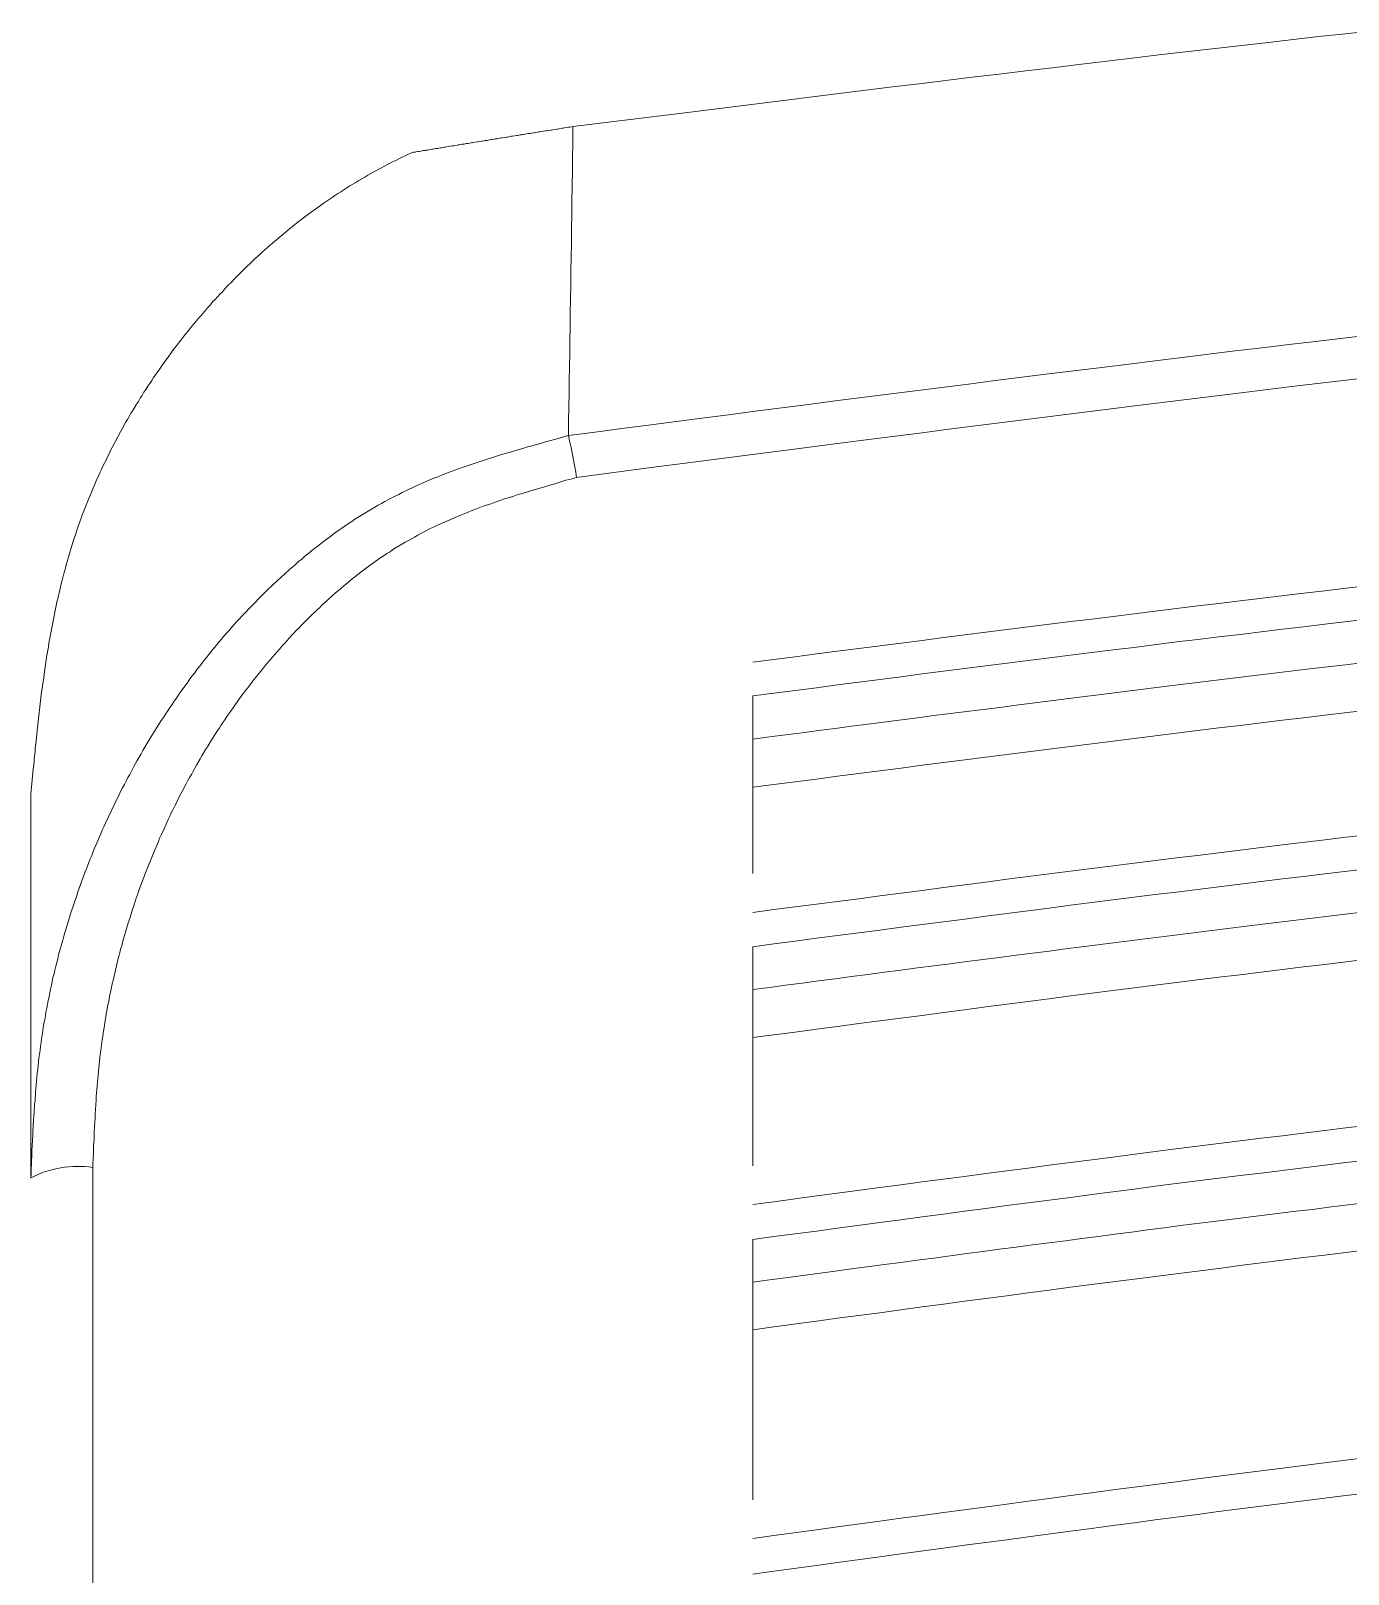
# Model space of a CAD drawing. Header units: millimetres. Extents: x 0 to 1975, y 0 to 1358.
# Drawn here: x 1083.95 to 1090.33, y 680.49 to 687.97 of the extents above; entities that cross this region are included whole.
import ezdxf

# ---------------------------------------------------------------- set-up
doc = ezdxf.new("R2010")
doc.units = ezdxf.units.MM
doc.layers.add('KASTEN', color=1, linetype='Continuous', lineweight=5)

msp = doc.modelspace()

# ---------------------------------------------------------------- linework, layer by layer
at = {"layer": 'KASTEN', "linetype": 'Continuous', "ltscale": 4}
for p, q in [((1087.44755163887, 684.74555146129), (1087.44755163887, 684.53636896039)), ((1087.44778488567, 684.30194045089), (1087.44778488567, 684.53594045089)), ((1087.44755163887, 683.88387691409), (1087.44755163887, 684.30213760759)), ((1083.94778488567, 682.40794045089), (1083.94778488567, 684.26994045089)), ((1083.94778488567, 684.26679517929), (1083.94778488567, 682.40679517929)), ((1087.44755163887, 683.52902066139), (1087.44755163887, 683.32086634069)), ((1087.44778488567, 683.08794045089), (1087.44778488567, 683.32094045089)), ((1087.44755163887, 682.46537577539), (1087.44755163887, 683.08819960979)), ((1084.24755707477, 682.45825302029), (1084.24755707477, 652.48008202939)), ((1087.44755163887, 682.10916351699), (1087.44755163887, 681.90203737639)), ((1087.44778488567, 681.67094045089), (1087.44778488567, 681.90194045089)), ((1087.44755163887, 680.84567915819), (1087.44755163887, 681.67135249999))]:
    msp.add_line(p, q, dxfattribs=at)
for points in [[(1086.57578488567, 687.50694045089), (1087.09178488567, 687.57094045089), (1087.22178488567, 687.58694045089), (1088.12478488567, 687.69894045089), (1088.25378488567, 687.71394045089), (1088.51178488567, 687.74594045089), (1088.64178488567, 687.76094045089), (1088.77078488567, 687.77694045089), (1088.89978488567, 687.79194045089), (1089.02878488567, 687.80794045089), (1089.28678488567, 687.83794045089), (1089.41578488567, 687.85394045089), (1089.54578488567, 687.86894045089), (1089.80378488567, 687.89894045089), (1089.93278488567, 687.91294045089), (1090.19078488567, 687.94294045089), (1090.32078488567, 687.95694045089), (1090.44978488567, 687.97094045089)], [(1085.79278488567, 687.37994045089), (1085.79778488567, 687.38094045089), (1085.80178488567, 687.38194045089), (1085.80678488567, 687.38294045089), (1085.81178488567, 687.38294045089), (1085.81578488567, 687.38394045089), (1085.82578488567, 687.38594045089), (1085.82978488567, 687.38594045089), (1085.83978488567, 687.38794045089), (1085.84378488567, 687.38894045089), (1085.84878488567, 687.38994045089), (1085.85378488567, 687.38994045089), (1085.85878488567, 687.39094045089), (1085.86278488567, 687.39194045089), (1085.86778488567, 687.39294045089), (1085.87278488567, 687.39294045089), (1085.87678488567, 687.39394045089), (1085.88678488567, 687.39594045089), (1085.89078488567, 687.39694045089), (1085.89578488567, 687.39694045089), (1085.90578488567, 687.39894045089), (1085.90978488567, 687.39994045089), (1085.91478488567, 687.39994045089), (1085.91978488567, 687.40094045089), (1085.92378488567, 687.40194045089), (1085.93378488567, 687.40394045089), (1085.93878488567, 687.40394045089), (1085.94278488567, 687.40494045089), (1085.95278488567, 687.40694045089), (1085.95778488567, 687.40694045089), (1085.96178488567, 687.40794045089), (1085.97678488567, 687.41094045089), (1085.98078488567, 687.41094045089), (1085.99078488567, 687.41294045089), (1085.99478488567, 687.41394045089), (1085.99978488567, 687.41394045089), (1086.01478488567, 687.41694045089), (1086.01878488567, 687.41794045089), (1086.02378488567, 687.41794045089), (1086.03378488567, 687.41994045089), (1086.03778488567, 687.42094045089), (1086.04278488567, 687.42194045089), (1086.04778488567, 687.42194045089), (1086.05778488567, 687.42394045089), (1086.06178488567, 687.42494045089), (1086.06678488567, 687.42494045089), (1086.08178488567, 687.42794045089), (1086.08578488567, 687.42894045089), (1086.09078488567, 687.42894045089), (1086.11078488567, 687.43294045089), (1086.11478488567, 687.43294045089), (1086.12978488567, 687.43594045089), (1086.13478488567, 687.43594045089), (1086.14478488567, 687.43794045089), (1086.14878488567, 687.43894045089), (1086.15378488567, 687.43994045089), (1086.15878488567, 687.43994045089), (1086.17878488567, 687.44394045089), (1086.18378488567, 687.44394045089), (1086.19378488567, 687.44594045089), (1086.19778488567, 687.44694045089), (1086.20278488567, 687.44794045089), (1086.20778488567, 687.44794045089), (1086.22778488567, 687.45194045089), (1086.23278488567, 687.45194045089), (1086.25278488567, 687.45594045089), (1086.25778488567, 687.45594045089), (1086.27778488567, 687.45994045089), (1086.28278488567, 687.45994045089), (1086.30278488567, 687.46394045089), (1086.30778488567, 687.46394045089), (1086.31778488567, 687.46594045089), (1086.32378488567, 687.46694045089), (1086.32878488567, 687.46794045089), (1086.33378488567, 687.46794045089), (1086.35878488567, 687.47294045089), (1086.36378488567, 687.47294045089), (1086.36878488567, 687.47394045089), (1086.37478488567, 687.47494045089), (1086.38478488567, 687.47694045089), (1086.38978488567, 687.47694045089), (1086.40978488567, 687.48094045089), (1086.41578488567, 687.48094045089), (1086.44078488567, 687.48594045089), (1086.44678488567, 687.48594045089), (1086.46678488567, 687.48994045089), (1086.47178488567, 687.48994045089), (1086.47778488567, 687.49094045089), (1086.49778488567, 687.49494045089), (1086.50278488567, 687.49494045089), (1086.50878488567, 687.49594045089), (1086.52378488567, 687.49894045089), (1086.52878488567, 687.49894045089), (1086.53478488567, 687.49994045089), (1086.55478488567, 687.50394045089), (1086.56078488567, 687.50394045089), (1086.57578488567, 687.50694045089)], [(1086.57578488567, 687.50694045089), (1086.57578488567, 687.45994045089), (1086.57478488567, 687.45294045089), (1086.57478488567, 687.39294045089), (1086.57378488567, 687.38594045089), (1086.57378488567, 687.32594045089), (1086.57278488567, 687.31894045089), (1086.57278488567, 687.25894045089), (1086.57178488567, 687.25194045089), (1086.57178488567, 687.18494045089), (1086.57078488567, 687.17794045089), (1086.57078488567, 687.11694045089), (1086.56978488567, 687.11094045089), (1086.56978488567, 687.04994045089), (1086.56878488567, 687.04394045089), (1086.56878488567, 686.98294045089), (1086.56778488567, 686.97594045089), (1086.56778488567, 686.90894045089), (1086.56678488567, 686.90194045089), (1086.56678488567, 686.84194045089), (1086.56578488567, 686.83494045089), (1086.56578488567, 686.77494045089), (1086.56478488567, 686.76794045089), (1086.56478488567, 686.70694045089), (1086.56378488567, 686.70094045089), (1086.56378488567, 686.63994045089), (1086.56278488567, 686.63394045089), (1086.56278488567, 686.57294045089), (1086.56178488567, 686.56594045089), (1086.56178488567, 686.50594045089), (1086.56078488567, 686.49894045089), (1086.56078488567, 686.44494045089), (1086.55978488567, 686.43794045089), (1086.55978488567, 686.37794045089), (1086.55878488567, 686.37094045089), (1086.55878488567, 686.31094045089), (1086.55778488567, 686.30394045089), (1086.55778488567, 686.24294045089), (1086.55678488567, 686.23694045089), (1086.55678488567, 686.18294045089), (1086.55578488567, 686.17594045089), (1086.55578488567, 686.11594045089), (1086.55478488567, 686.10894045089), (1086.55478488567, 686.04794045089), (1086.55378488567, 686.04094045089), (1086.55378488567, 686.00794045089)], [(1083.94778488567, 684.26994045089), (1083.94878488567, 684.28694045089), (1083.95278488567, 684.32094045089), (1083.95378488567, 684.33894045089), (1083.95778488567, 684.37294045089), (1083.95878488567, 684.38994045089), (1083.96278488567, 684.42394045089), (1083.96378488567, 684.44094045089), (1083.96778488567, 684.47494045089), (1083.96878488567, 684.49194045089), (1083.97278488567, 684.52594045089), (1083.97478488567, 684.54394045089), (1083.97678488567, 684.56094045089), (1083.97778488567, 684.57794045089), (1083.99978488567, 684.76494045089), (1084.00278488567, 684.7809404508901), (1084.00678488567, 684.81494045089), (1084.00978488567, 684.83194045089), (1084.01378488567, 684.86594045089), (1084.01678488567, 684.88294045089), (1084.01878488567, 684.89994045089), (1084.02178488567, 684.91694045089), (1084.02378488567, 684.93294045089), (1084.03278488567, 684.98394045089), (1084.03478488567, 685.00094045089), (1084.03778488567, 685.01694045089), (1084.04678488567, 685.06794045089), (1084.05078488567, 685.08394045089), (1084.05678488567, 685.11794045089), (1084.05978488567, 685.13394045089), (1084.06378488567, 685.15094045089), (1084.06678488567, 685.16694045089), (1084.07078488567, 685.18394045089), (1084.07378488567, 685.20094045089), (1084.07778488567, 685.21694045089), (1084.08178488567, 685.23394045089), (1084.08578488567, 685.24994045089), (1084.08878488567, 685.26694045089), (1084.09278488567, 685.28294045089), (1084.09778488567, 685.29994045089), (1084.10578488567, 685.33194045089), (1084.10978488567, 685.34894045089), (1084.11478488567, 685.36494045089), (1084.11878488567, 685.38094045089), (1084.12378488567, 685.39794045089), (1084.12778488567, 685.41394045089), (1084.13278488567, 685.42994045089), (1084.13778488567, 685.44694045089), (1084.15778488567, 685.51094045089), (1084.16378488567, 685.52694045089), (1084.17378488567, 685.55894045089), (1084.19178488567, 685.60694045089), (1084.19678488567, 685.62294045089), (1084.20278488567, 685.63894045089), (1084.20978488567, 685.65494045089), (1084.22778488567, 685.70294045089), (1084.23478488567, 685.71794045089), (1084.24078488567, 685.73394045089), (1084.24778488567, 685.74994045089), (1084.25478488567, 685.76494045089), (1084.26078488567, 685.7809404508901), (1084.26778488567, 685.79694045089), (1084.27478488567, 685.81194045089), (1084.28178488567, 685.82794045089), (1084.28978488567, 685.84294045089), (1084.29678488567, 685.85894045089), (1084.30378488567, 685.87394045089), (1084.31178488567, 685.88894045089), (1084.31878488567, 685.90494045089), (1084.32678488567, 685.91994045089), (1084.33378488567, 685.93494045089), (1084.34178488567, 685.95094045089), (1084.38178488567, 686.02594045089), (1084.39078488567, 686.04094045089), (1084.40678488567, 686.07094045089), (1084.41578488567, 686.08594045089), (1084.42378488567, 686.10094045089), (1084.43278488567, 686.11594045089), (1084.44178488567, 686.12994045089), (1084.45978488567, 686.15994045089), (1084.46878488567, 686.17394045089), (1084.47778488567, 686.18894045089), (1084.48678488567, 686.20294045089), (1084.49578488567, 686.21794045089), (1084.50478488567, 686.23194045089), (1084.51478488567, 686.24694045089), (1084.52378488567, 686.26094045089), (1084.53378488567, 686.27494045089), (1084.54278488567, 686.28994045089), (1084.57278488567, 686.33194045089), (1084.58178488567, 686.34594045089), (1084.60178488567, 686.37394045089), (1084.61278488567, 686.38794045089), (1084.64278488567, 686.42994045089), (1084.65378488567, 686.44294045089), (1084.66378488567, 686.45694045089), (1084.67478488567, 686.47094045089), (1084.68478488567, 686.48394045089), (1084.69578488567, 686.49794045089), (1084.70678488567, 686.51094045089), (1084.71778488567, 686.52494045089), (1084.72778488567, 686.53794045089), (1084.73878488567, 686.55094045089), (1084.74978488567, 686.56494045089), (1084.76078488567, 686.57794045089), (1084.77278488567, 686.59094045089), (1084.80578488567, 686.62994045089), (1084.81778488567, 686.64294045089), (1084.82878488567, 686.65594045089), (1084.84078488567, 686.66794045089), (1084.85178488567, 686.68094045089), (1084.86378488567, 686.69394045089), (1084.87578488567, 686.70594045089), (1084.88678488567, 686.71894045089), (1084.89878488567, 686.73194045089), (1084.92278488567, 686.75594045089), (1084.93478488567, 686.76894045089), (1084.95878488567, 686.79294045089), (1084.97178488567, 686.80494045089), (1084.99578488567, 686.82894045089), (1085.00878488567, 686.84094045089), (1085.02078488567, 686.85294045089), (1085.03378488567, 686.86494045089), (1085.04578488567, 686.87594045089), (1085.05878488567, 686.88794045089), (1085.07078488567, 686.89894045089), (1085.08378488567, 686.91094045089), (1085.09678488567, 686.92194045089), (1085.10978488567, 686.93394045089), (1085.18778488567, 686.99994045089), (1085.20178488567, 687.01094045089), (1085.21478488567, 687.02094045089), (1085.22778488567, 687.03194045089), (1085.24178488567, 687.04294045089), (1085.25478488567, 687.05294045089), (1085.26878488567, 687.06394045089), (1085.28278488567, 687.07394045089), (1085.29578488567, 687.08394045089), (1085.35178488567, 687.12394045089), (1085.36478488567, 687.13394045089), (1085.37978488567, 687.14394045089), (1085.39378488567, 687.15294045089), (1085.40778488567, 687.16294045089), (1085.42178488567, 687.17194045089), (1085.43578488567, 687.18194045089), (1085.44978488567, 687.19094045089), (1085.46478488567, 687.19994045089), (1085.47878488567, 687.20894045089), (1085.49378488567, 687.21894045089), (1085.50778488567, 687.22694045089), (1085.52278488567, 687.23594045089), (1085.53678488567, 687.24494045089), (1085.55178488567, 687.25394045089), (1085.56678488567, 687.26194045089), (1085.58078488567, 687.27094045089), (1085.61078488567, 687.28694045089), (1085.62578488567, 687.29594045089), (1085.67078488567, 687.31994045089), (1085.68578488567, 687.32694045089), (1085.70078488567, 687.33494045089), (1085.71678488567, 687.34294045089), (1085.73178488567, 687.34994045089), (1085.74678488567, 687.35794045089), (1085.76178488567, 687.36494045089), (1085.77778488567, 687.37294045089), (1085.79278488567, 687.37994045089)], [(1086.55378488567, 686.00794045089), (1086.68278488567, 686.02494045089), (1086.81278488567, 686.04194045089), (1086.94178488567, 686.05794045089), (1087.19978488567, 686.09194045089), (1087.32978488567, 686.10894045089), (1087.45878488567, 686.12594045089), (1087.58778488567, 686.14194045089), (1087.71778488567, 686.15894045089), (1087.84678488567, 686.17594045089), (1087.97578488567, 686.19194045089), (1088.10578488567, 686.20894045089), (1088.23478488567, 686.22494045089), (1088.36378488567, 686.24194045089), (1088.49378488567, 686.25794045089), (1088.62278488567, 686.27494045089), (1088.75178488567, 686.29094045089), (1088.88178488567, 686.30694045089), (1089.13978488567, 686.33894045089), (1089.26978488567, 686.35494045089), (1089.39878488567, 686.37094045089), (1089.52878488567, 686.38694045089), (1089.78678488567, 686.41894045089), (1089.91678488567, 686.43394045089), (1090.04578488567, 686.44994045089), (1090.17578488567, 686.46494045089), (1090.43378488567, 686.49494045089)], [(1090.58978488567, 686.30694045089), (1090.07378488567, 686.24694045089), (1089.94478488567, 686.23094045089), (1089.81578488567, 686.21594045089), (1089.29978488567, 686.15194045089), (1089.17178488567, 686.13594045089), (1088.65578488567, 686.07194045089), (1088.52678488567, 686.05494045089), (1088.39778488567, 686.03894045089), (1088.26878488567, 686.02194045089), (1088.13978488567, 686.00594045089), (1088.01078488567, 685.98894045089), (1087.88178488567, 685.97294045089), (1087.62378488567, 685.93894045089), (1087.49578488567, 685.92294045089), (1087.10878488567, 685.87194045089), (1086.97978488567, 685.85594045089), (1086.59278488567, 685.80494045089)], [(1083.94778488567, 682.40794045089), (1083.94878488567, 682.42694045089), (1083.94878488567, 682.44494045089), (1083.95278488567, 682.52094045089), (1083.95278488567, 682.53894045089), (1083.95678488567, 682.61494045089), (1083.95778488567, 682.63294045089), (1083.96078488567, 682.68994045089), (1083.96178488567, 682.70794045089), (1083.96378488567, 682.72694045089), (1083.96578488567, 682.76494045089), (1083.96778488567, 682.78294045089), (1083.96978488567, 682.82094045089), (1083.97178488567, 682.83994045089), (1083.97378488567, 682.85794045089), (1083.97478488567, 682.87694045089), (1083.97878488567, 682.91494045089), (1083.98078488567, 682.93294045089), (1083.98478488567, 682.97094045089), (1083.98678488567, 682.98894045089), (1083.98978488567, 683.00794045089), (1083.99178488567, 683.02694045089), (1083.99378488567, 683.04494045089), (1083.99678488567, 683.06394045089), (1083.99978488567, 683.08194045089), (1084.00278488567, 683.10094045089), (1084.00478488567, 683.11994045089), (1084.00778488567, 683.13794045089), (1084.01078488567, 683.15694045089), (1084.01478488567, 683.17494045089), (1084.01778488567, 683.19394045089), (1084.02078488567, 683.21194045089), (1084.02478488567, 683.23094045089), (1084.02778488567, 683.24894045089), (1084.03178488567, 683.26794045089), (1084.03578488567, 683.28594045089), (1084.03878488567, 683.30494045089), (1084.04278488567, 683.32294045089), (1084.04678488567, 683.34194045089), (1084.05078488567, 683.35994045089), (1084.05478488567, 683.37894045089), (1084.05978488567, 683.39694045089), (1084.06378488567, 683.41494045089), (1084.06878488567, 683.43394045089), (1084.07278488567, 683.45194045089), (1084.07778488567, 683.46994045089), (1084.08178488567, 683.48894045089), (1084.10178488567, 683.56094045089), (1084.10678488567, 683.57994045089), (1084.11278488567, 683.59794045089), (1084.12278488567, 683.63394045089), (1084.13478488567, 683.66994045089), (1084.13978488567, 683.68794045089), (1084.16978488567, 683.77794045089), (1084.17578488567, 683.79494045089), (1084.18178488567, 683.81294045089), (1084.18878488567, 683.83094045089), (1084.19478488567, 683.84894045089), (1084.20178488567, 683.86694045089), (1084.20778488567, 683.88394045089), (1084.22178488567, 683.91994045089), (1084.22878488567, 683.93694045089), (1084.23578488567, 683.95494045089), (1084.24278488567, 683.97194045089), (1084.24978488567, 683.98994045089), (1084.25678488567, 684.00694045089), (1084.26378488567, 684.02494045089), (1084.27178488567, 684.04194045089), (1084.27878488567, 684.05894045089), (1084.28678488567, 684.07694045089), (1084.29378488567, 684.09394045089), (1084.30178488567, 684.11094045089), (1084.30978488567, 684.12894045089), (1084.36578488567, 684.24794045089), (1084.37478488567, 684.26494045089), (1084.38278488567, 684.28194045089), (1084.39178488567, 684.29894045089), (1084.40078488567, 684.31494045089), (1084.40878488567, 684.33194045089), (1084.41778488567, 684.34894045089), (1084.42678488567, 684.36494045089), (1084.44478488567, 684.39894045089), (1084.45378488567, 684.41494045089), (1084.46278488567, 684.43194045089), (1084.47278488567, 684.44794045089), (1084.48178488567, 684.46394045089), (1084.49078488567, 684.48094045089), (1084.50078488567, 684.49694045089), (1084.50978488567, 684.51294045089), (1084.51978488567, 684.52894045089), (1084.52978488567, 684.54594045089), (1084.57978488567, 684.62594045089), (1084.58978488567, 684.64094045089), (1084.59978488567, 684.65694045089), (1084.61078488567, 684.67294045089), (1084.62078488567, 684.68894045089), (1084.63178488567, 684.70394045089), (1084.64178488567, 684.71994045089), (1084.65278488567, 684.73494045089), (1084.66378488567, 684.75094045089), (1084.67478488567, 684.76594045089), (1084.68578488567, 684.78194045089), (1084.70778488567, 684.81194045089), (1084.71878488567, 684.82794045089), (1084.72978488567, 684.84294045089), (1084.74178488567, 684.85794045089), (1084.75278488567, 684.87294045089), (1084.76478488567, 684.88794045089), (1084.77578488567, 684.90294045089), (1084.78778488567, 684.91794045089), (1084.79978488567, 684.93194045089), (1084.81078488567, 684.94694045089), (1084.83478488567, 684.97694045089), (1084.84678488567, 684.99094045089), (1084.85878488567, 685.00594045089), (1084.87178488567, 685.01994045089), (1084.88378488567, 685.03494045089), (1084.89578488567, 685.04894045089), (1084.90878488567, 685.06294045089), (1084.92078488567, 685.07694045089), (1084.93378488567, 685.09094045089), (1084.94678488567, 685.10594045089), (1084.95878488567, 685.11994045089), (1084.97178488567, 685.13394045089), (1084.98478488567, 685.14694045089), (1085.01078488567, 685.17494045089), (1085.03778488567, 685.20194045089), (1085.05078488567, 685.21594045089), (1085.06478488567, 685.22894045089), (1085.07778488567, 685.24294045089), (1085.09178488567, 685.25594045089), (1085.11878488567, 685.28294045089), (1085.16078488567, 685.32194045089), (1085.17478488567, 685.33394045089), (1085.20278488567, 685.35994045089), (1085.21678488567, 685.37194045089), (1085.23178488567, 685.38494045089), (1085.24578488567, 685.39694045089), (1085.26078488567, 685.40894045089), (1085.27478488567, 685.42194045089), (1085.30478488567, 685.44594045089), (1085.31878488567, 685.45794045089), (1085.33378488567, 685.46894045089), (1085.36378488567, 685.49294045089), (1085.37878488567, 685.50394045089), (1085.39478488567, 685.51494045089), (1085.40978488567, 685.52694045089), (1085.42478488567, 685.53794045089), (1085.44078488567, 685.54894045089), (1085.45578488567, 685.55894045089), (1085.47178488567, 685.56994045089), (1085.48678488567, 685.58094045089), (1085.50278488567, 685.59094045089), (1085.51878488567, 685.60194045089), (1085.58278488567, 685.64194045089), (1085.59878488567, 685.65094045089), (1085.61478488567, 685.66094045089), (1085.63178488567, 685.66994045089), (1085.64778488567, 685.67894045089), (1085.66378488567, 685.68894045089), (1085.68078488567, 685.69794045089), (1085.69778488567, 685.70594045089), (1085.71378488567, 685.71494045089), (1085.73078488567, 685.72294045089), (1085.74778488567, 685.73194045089), (1085.83278488567, 685.77194045089), (1085.84978488567, 685.77894045089), (1085.86778488567, 685.78694045089), (1085.90178488567, 685.80094045089), (1085.91978488567, 685.80794045089), (1085.93678488567, 685.81494045089), (1085.95478488567, 685.82194045089), (1085.97178488567, 685.82894045089), (1085.98978488567, 685.83494045089), (1086.00778488567, 685.84194045089), (1086.02578488567, 685.84794045089), (1086.04278488567, 685.85494045089), (1086.16878488567, 685.89694045089), (1086.18678488567, 685.90194045089), (1086.20478488567, 685.90794045089), (1086.22378488567, 685.91394045089), (1086.24178488567, 685.91894045089), (1086.25978488567, 685.92494045089), (1086.27778488567, 685.92994045089), (1086.29678488567, 685.93594045089), (1086.33278488567, 685.94594045089), (1086.35078488567, 685.95194045089), (1086.36978488567, 685.95694045089), (1086.38778488567, 685.96194045089), (1086.40678488567, 685.96694045089), (1086.44278488567, 685.97694045089), (1086.46178488567, 685.98194045089), (1086.47978488567, 685.98794045089), (1086.49878488567, 685.99294045089), (1086.53478488567, 686.00294045089), (1086.55378488567, 686.00794045089)], [(1086.59278488567, 685.80494045089), (1086.55878488567, 685.79494045089), (1086.54178488567, 685.79094045089), (1086.50778488567, 685.7809404508901), (1086.49178488567, 685.77594045089), (1086.35578488567, 685.73594045089), (1086.33978488567, 685.73094045089), (1086.32278488567, 685.72594045089), (1086.30578488567, 685.71994045089), (1086.28878488567, 685.71494045089), (1086.27278488567, 685.70994045089), (1086.25578488567, 685.70394045089), (1086.23878488567, 685.69894045089), (1086.22278488567, 685.69294045089), (1086.20578488567, 685.68794045089), (1086.18978488567, 685.68194045089), (1086.17278488567, 685.67594045089), (1086.15678488567, 685.66994045089), (1086.13978488567, 685.66494045089), (1086.12378488567, 685.65894045089), (1086.10778488567, 685.65194045089), (1086.09078488567, 685.64594045089), (1086.05878488567, 685.63394045089), (1086.04278488567, 685.62694045089), (1086.02678488567, 685.62094045089), (1085.93078488567, 685.57894045089), (1085.91578488567, 685.57194045089), (1085.89978488567, 685.56394045089), (1085.88378488567, 685.55694045089), (1085.85378488567, 685.54094045089), (1085.83778488567, 685.53294045089), (1085.82278488567, 685.52494045089), (1085.80778488567, 685.51594045089), (1085.79278488567, 685.50794045089), (1085.77778488567, 685.49894045089), (1085.76278488567, 685.49094045089), (1085.70278488567, 685.45494045089), (1085.68878488567, 685.44494045089), (1085.67378488567, 685.43594045089), (1085.65978488567, 685.42594045089), (1085.64478488567, 685.41594045089), (1085.57478488567, 685.36594045089), (1085.56078488567, 685.35494045089), (1085.54678488567, 685.34494045089), (1085.51878488567, 685.32294045089), (1085.50578488567, 685.31294045089), (1085.49178488567, 685.30194045089), (1085.47878488567, 685.28994045089), (1085.46478488567, 685.27894045089), (1085.43878488567, 685.25694045089), (1085.42478488567, 685.24494045089), (1085.41178488567, 685.23394045089), (1085.38578488567, 685.20994045089), (1085.37278488567, 685.19894045089), (1085.35978488567, 685.18694045089), (1085.34778488567, 685.17494045089), (1085.33478488567, 685.16294045089), (1085.30978488567, 685.13794045089), (1085.29678488567, 685.12594045089), (1085.28478488567, 685.11394045089), (1085.27278488567, 685.10094045089), (1085.25978488567, 685.08894045089), (1085.24778488567, 685.07594045089), (1085.23578488567, 685.06394045089), (1085.19978488567, 685.02494045089), (1085.18878488567, 685.01194045089), (1085.17678488567, 684.99994045089), (1085.16478488567, 684.98694045089), (1085.15378488567, 684.97394045089), (1085.14178488567, 684.95994045089), (1085.13078488567, 684.94694045089), (1085.11878488567, 684.93394045089), (1085.09678488567, 684.90794045089), (1085.08578488567, 684.89394045089), (1085.07478488567, 684.88094045089), (1085.06378488567, 684.86694045089), (1085.05278488567, 684.85394045089), (1085.04178488567, 684.83994045089), (1085.03078488567, 684.82694045089), (1085.02078488567, 684.81294045089), (1084.99878488567, 684.78494045089), (1084.98878488567, 684.77094045089), (1084.97878488567, 684.75794045089), (1084.96778488567, 684.74394045089), (1084.93778488567, 684.70194045089), (1084.92778488567, 684.68694045089), (1084.89778488567, 684.64494045089), (1084.88778488567, 684.62994045089), (1084.87878488567, 684.61594045089), (1084.86878488567, 684.60194045089), (1084.85978488567, 684.58694045089), (1084.84978488567, 684.57294045089), (1084.83178488567, 684.54294045089), (1084.82178488567, 684.52894045089), (1084.80378488567, 684.49894045089), (1084.79478488567, 684.48494045089), (1084.77678488567, 684.45494045089), (1084.76878488567, 684.43994045089), (1084.75078488567, 684.40994045089), (1084.74278488567, 684.39494045089), (1084.73378488567, 684.37994045089), (1084.72578488567, 684.36494045089), (1084.71678488567, 684.34994045089), (1084.70878488567, 684.33494045089), (1084.70078488567, 684.31894045089), (1084.68478488567, 684.28894045089), (1084.67678488567, 684.27294045089), (1084.66078488567, 684.24294045089), (1084.65278488567, 684.22694045089), (1084.64578488567, 684.21194045089), (1084.63778488567, 684.19594045089), (1084.62978488567, 684.18094045089), (1084.62278488567, 684.16494045089), (1084.61478488567, 684.14894045089), (1084.60778488567, 684.13394045089), (1084.58678488567, 684.08594045089), (1084.57878488567, 684.07094045089), (1084.57178488567, 684.05494045089), (1084.56578488567, 684.03894045089), (1084.54478488567, 683.99094045089), (1084.53878488567, 683.97494045089), (1084.53178488567, 683.95894045089), (1084.52578488567, 683.94294045089), (1084.51878488567, 683.92694045089), (1084.51278488567, 683.91094045089), (1084.50578488567, 683.89494045089), (1084.49978488567, 683.87894045089), (1084.49378488567, 683.86194045089), (1084.47578488567, 683.81394045089), (1084.46978488567, 683.79694045089), (1084.46478488567, 683.7809404508901), (1084.45878488567, 683.76494045089), (1084.45278488567, 683.74794045089), (1084.44778488567, 683.73194045089), (1084.44178488567, 683.71494045089), (1084.43678488567, 683.69894045089), (1084.43178488567, 683.68194045089), (1084.42678488567, 683.66594045089), (1084.42078488567, 683.64894045089), (1084.41578488567, 683.63294045089), (1084.41078488567, 683.61594045089), (1084.40578488567, 683.59994045089), (1084.40178488567, 683.58294045089), (1084.39678488567, 683.56694045089), (1084.39178488567, 683.54994045089), (1084.38778488567, 683.53294045089), (1084.38278488567, 683.51694045089), (1084.37878488567, 683.49994045089), (1084.37378488567, 683.48294045089), (1084.36978488567, 683.46594045089), (1084.36578488567, 683.44994045089), (1084.34578488567, 683.36494045089), (1084.34178488567, 683.34894045089), (1084.33778488567, 683.33194045089), (1084.33478488567, 683.31494045089), (1084.33078488567, 683.29794045089), (1084.32478488567, 683.26394045089), (1084.32078488567, 683.24694045089), (1084.30578488567, 683.16194045089), (1084.30378488567, 683.14494045089), (1084.29778488567, 683.11094045089), (1084.29578488567, 683.09394045089), (1084.29278488567, 683.07694045089), (1084.28678488567, 683.02594045089), (1084.28378488567, 683.00794045089), (1084.28178488567, 682.99094045089), (1084.28078488567, 682.97394045089), (1084.27478488567, 682.92294045089), (1084.27378488567, 682.9059404508901), (1084.27178488567, 682.88894045089), (1084.27078488567, 682.87094045089), (1084.26878488567, 682.85394045089), (1084.26778488567, 682.83694045089), (1084.26578488567, 682.81994045089), (1084.26478488567, 682.80294045089), (1084.26378488567, 682.78494045089), (1084.25978488567, 682.71694045089), (1084.25878488567, 682.69894045089), (1084.25478488567, 682.63094045089), (1084.25378488567, 682.61294045089), (1084.25378488567, 682.59594045089), (1084.25178488567, 682.56194045089), (1084.25078488567, 682.54394045089), (1084.25078488567, 682.52694045089), (1084.24778488567, 682.47594045089), (1084.24778488567, 682.45794045089)], [(1087.44778488567, 684.90894045089), (1087.54978488567, 684.92194045089), (1087.65278488567, 684.93494045089), (1087.75578488567, 684.94894045089), (1087.85878488567, 684.96194045089), (1087.96078488567, 684.97494045089), (1088.16678488567, 685.00094045089), (1088.26878488567, 685.01394045089), (1088.37178488567, 685.02794045089), (1088.47478488567, 685.04094045089), (1088.57678488567, 685.05394045089), (1088.88578488567, 685.09294045089), (1088.98778488567, 685.10594045089), (1089.09078488567, 685.11794045089), (1089.19378488567, 685.13094045089), (1089.29578488567, 685.14394045089), (1089.39878488567, 685.15694045089), (1089.50178488567, 685.16894045089), (1089.60478488567, 685.18194045089), (1089.70678488567, 685.19394045089), (1089.80978488567, 685.20694045089), (1090.11878488567, 685.24294045089), (1090.22078488567, 685.25494045089), (1090.32378488567, 685.26794045089), (1090.42678488567, 685.27894045089)], [(1090.42678488567, 685.11794045089), (1090.22078488567, 685.09394045089), (1090.11778488567, 685.08094045089), (1090.01578488567, 685.06894045089), (1089.91278488567, 685.05694045089), (1089.80978488567, 685.04394045089), (1089.70678488567, 685.03194045089), (1089.60478488567, 685.01894045089), (1089.50178488567, 685.00694045089), (1089.29578488567, 684.98094045089), (1089.19378488567, 684.96894045089), (1088.98778488567, 684.94294045089), (1088.88578488567, 684.92994045089), (1088.57678488567, 684.89094045089), (1088.47478488567, 684.87794045089), (1088.26878488567, 684.85194045089), (1088.16678488567, 684.83794045089), (1087.96078488567, 684.81194045089), (1087.85878488567, 684.79894045089), (1087.75578488567, 684.78494045089), (1087.54978488567, 684.75894045089), (1087.44778488567, 684.74594045089)], [(1087.44778488567, 684.53594045089), (1087.52778488567, 684.54694045089), (1087.60678488567, 684.55694045089), (1087.68678488567, 684.56694045089), (1087.76678488567, 684.57794045089), (1087.84678488567, 684.58794045089), (1087.92578488567, 684.59794045089), (1088.00578488567, 684.60894045089), (1088.24578488567, 684.63894045089), (1088.32478488567, 684.64994045089), (1088.64478488567, 684.68994045089), (1088.72378488567, 684.70094045089), (1089.04378488567, 684.74094045089), (1089.12278488567, 684.75094045089), (1089.44278488567, 684.79094045089), (1089.52278488567, 684.79994045089), (1089.60178488567, 684.80994045089), (1089.76178488567, 684.82994045089), (1089.84178488567, 684.83894045089), (1090.00178488567, 684.85894045089), (1090.08078488567, 684.86794045089), (1090.16078488567, 684.87794045089), (1090.32078488567, 684.89594045089), (1090.40078488567, 684.9059404508901)], [(1087.44778488567, 684.30194045089), (1087.54978488567, 684.31594045089), (1087.75578488567, 684.34194045089), (1087.85778488567, 684.35594045089), (1088.16678488567, 684.39494045089), (1088.26878488567, 684.40894045089), (1088.47478488567, 684.43494045089), (1088.57678488567, 684.44794045089), (1088.78278488567, 684.47394045089), (1088.88478488567, 684.48694045089), (1089.19378488567, 684.52594045089), (1089.29578488567, 684.53894045089), (1089.50178488567, 684.56494045089), (1089.60378488567, 684.57694045089), (1089.70678488567, 684.58994045089), (1089.80978488567, 684.60194045089), (1089.91278488567, 684.61494045089), (1090.01578488567, 684.62694045089), (1090.11778488567, 684.63894045089), (1090.22078488567, 684.65194045089), (1090.42678488567, 684.67594045089)], [(1087.44778488567, 683.69494045089), (1087.54978488567, 683.70894045089), (1087.65278488567, 683.72194045089), (1087.75578488567, 683.73594045089), (1087.85778488567, 683.74894045089), (1087.96078488567, 683.76194045089), (1088.06378488567, 683.77594045089), (1088.16678488567, 683.78894045089), (1088.26878488567, 683.80194045089), (1088.37178488567, 683.81594045089), (1088.47478488567, 683.82894045089), (1088.57678488567, 683.84194045089), (1088.67978488567, 683.85594045089), (1088.78278488567, 683.86894045089), (1088.88478488567, 683.88194045089), (1089.19378488567, 683.92094045089), (1089.29578488567, 683.93394045089), (1089.50178488567, 683.95994045089), (1089.60378488567, 683.97194045089), (1089.80978488567, 683.99794045089), (1089.91278488567, 684.00994045089), (1090.01478488567, 684.02294045089), (1090.22078488567, 684.04694045089), (1090.32378488567, 684.05994045089), (1090.42678488567, 684.07194045089)], [(1090.42678488567, 683.90694045089), (1090.22078488567, 683.88294045089), (1090.11778488567, 683.86994045089), (1090.01478488567, 683.85794045089), (1089.91278488567, 683.84494045089), (1089.80978488567, 683.83294045089), (1089.60378488567, 683.80694045089), (1089.50178488567, 683.79394045089), (1089.39878488567, 683.78194045089), (1089.19278488567, 683.75594045089), (1089.09078488567, 683.74294045089), (1088.98778488567, 683.72994045089), (1088.88478488567, 683.71594045089), (1088.78278488567, 683.70294045089), (1088.57678488567, 683.67694045089), (1088.47478488567, 683.66294045089), (1088.26878488567, 683.63694045089), (1088.16678488567, 683.62294045089), (1088.06378488567, 683.60994045089), (1087.96078488567, 683.59594045089), (1087.85778488567, 683.58294045089), (1087.75578488567, 683.56994045089), (1087.65278488567, 683.55594045089), (1087.54978488567, 683.54294045089), (1087.44778488567, 683.52894045089)], [(1087.44778488567, 683.32094045089), (1087.52778488567, 683.33094045089), (1087.60678488567, 683.34194045089), (1087.68678488567, 683.35194045089), (1087.76678488567, 683.36294045089), (1087.84678488567, 683.37294045089), (1087.92578488567, 683.38394045089), (1088.00578488567, 683.39394045089), (1088.08578488567, 683.40494045089), (1088.16578488567, 683.41494045089), (1088.24578488567, 683.42594045089), (1088.32478488567, 683.43594045089), (1088.40478488567, 683.44594045089), (1088.48478488567, 683.45694045089), (1088.56478488567, 683.46694045089), (1088.64378488567, 683.47694045089), (1088.72378488567, 683.48794045089), (1088.88378488567, 683.50794045089), (1088.96378488567, 683.51894045089), (1089.04278488567, 683.52894045089), (1089.36278488567, 683.56894045089), (1089.44178488567, 683.57894045089), (1089.84178488567, 683.62894045089), (1089.92078488567, 683.63894045089), (1090.00078488567, 683.64794045089), (1090.16078488567, 683.66794045089), (1090.24078488567, 683.67694045089), (1090.32078488567, 683.68694045089), (1090.40078488567, 683.69594045089)], [(1087.44778488567, 683.08794045089), (1087.54978488567, 683.10194045089), (1087.65278488567, 683.11494045089), (1087.75578488567, 683.12894045089), (1087.85778488567, 683.14194045089), (1087.96078488567, 683.15594045089), (1088.06378488567, 683.16894045089), (1088.16578488567, 683.18294045089), (1088.26878488567, 683.19594045089), (1088.37178488567, 683.20994045089), (1088.47378488567, 683.22294045089), (1088.57678488567, 683.23694045089), (1088.78278488567, 683.26294045089), (1088.88478488567, 683.27594045089), (1088.98778488567, 683.28994045089), (1089.09078488567, 683.30294045089), (1089.19278488567, 683.31594045089), (1089.50178488567, 683.35494045089), (1089.60378488567, 683.36794045089), (1089.70678488567, 683.38094045089), (1089.80978488567, 683.39294045089), (1089.91178488567, 683.40594045089), (1090.01478488567, 683.41794045089), (1090.11778488567, 683.43094045089), (1090.22078488567, 683.44294045089), (1090.32378488567, 683.45594045089), (1090.42578488567, 683.46794045089)], [(1087.44778488567, 682.27894045089), (1087.54978488567, 682.29194045089), (1087.75578488567, 682.31994045089), (1087.85778488567, 682.33294045089), (1088.06378488567, 682.36094045089), (1088.16578488567, 682.37394045089), (1088.26878488567, 682.38794045089), (1088.37178488567, 682.40094045089), (1088.47378488567, 682.41494045089), (1088.57678488567, 682.42894045089), (1088.67978488567, 682.44194045089), (1088.78178488567, 682.45494045089), (1088.88478488567, 682.46894045089), (1089.09078488567, 682.49494045089), (1089.19278488567, 682.50894045089), (1089.39878488567, 682.53494045089), (1089.50078488567, 682.54794045089), (1089.80978488567, 682.58694045089), (1089.91178488567, 682.59994045089), (1090.01478488567, 682.61194045089), (1090.11778488567, 682.62494045089), (1090.22078488567, 682.63694045089), (1090.32278488567, 682.64994045089), (1090.52878488567, 682.67394045089)], [(1090.42578488567, 682.49394045089), (1090.32278488567, 682.48194045089), (1090.22078488567, 682.46894045089), (1090.11778488567, 682.45694045089), (1089.91178488567, 682.43094045089), (1089.80978488567, 682.41894045089), (1089.50078488567, 682.37994045089), (1089.39878488567, 682.36694045089), (1089.29578488567, 682.35294045089), (1089.19278488567, 682.33994045089), (1089.09078488567, 682.32694045089), (1088.98778488567, 682.31294045089), (1088.78178488567, 682.28694045089), (1088.67978488567, 682.27294045089), (1088.57678488567, 682.25994045089), (1088.47378488567, 682.24594045089), (1088.37178488567, 682.23194045089), (1088.26878488567, 682.21894045089), (1088.16578488567, 682.20494045089), (1088.06378488567, 682.19194045089), (1087.85778488567, 682.16394045089), (1087.75578488567, 682.14994045089), (1087.65278488567, 682.13694045089), (1087.54978488567, 682.12294045089), (1087.44778488567, 682.10894045089)], [(1087.44778488567, 681.90194045089), (1087.52778488567, 681.91294045089), (1087.60678488567, 681.92294045089), (1087.84678488567, 681.95594045089), (1087.92578488567, 681.96594045089), (1088.08578488567, 681.98794045089), (1088.16578488567, 681.99794045089), (1088.24478488567, 682.00894045089), (1088.32478488567, 682.01894045089), (1088.48478488567, 682.04094045089), (1088.56378488567, 682.05094045089), (1088.64378488567, 682.06194045089), (1088.72378488567, 682.07194045089), (1088.80378488567, 682.08294045089), (1088.88378488567, 682.09294045089), (1088.96278488567, 682.10294045089), (1089.04278488567, 682.11394045089), (1089.12278488567, 682.12394045089), (1089.20278488567, 682.13494045089), (1089.28278488567, 682.14494045089), (1089.36178488567, 682.15494045089), (1089.44178488567, 682.16494045089), (1089.52178488567, 682.17594045089), (1089.68178488567, 682.19594045089), (1089.76078488567, 682.20594045089), (1090.08078488567, 682.24594045089), (1090.16078488567, 682.25494045089), (1090.23978488567, 682.26494045089), (1090.39978488567, 682.28494045089)], [(1087.44778488567, 681.67094045089), (1087.54978488567, 681.68494045089), (1087.75578488567, 681.71294045089), (1087.85778488567, 681.72694045089), (1087.96078488567, 681.73994045089), (1088.06378488567, 681.75394045089), (1088.16578488567, 681.76794045089), (1088.26878488567, 681.78194045089), (1088.37178488567, 681.79494045089), (1088.47378488567, 681.80894045089), (1088.57678488567, 681.82294045089), (1088.67978488567, 681.83594045089), (1088.78178488567, 681.84994045089), (1088.88478488567, 681.86294045089), (1088.98778488567, 681.87694045089), (1089.08978488567, 681.88994045089), (1089.19278488567, 681.90294045089), (1089.29578488567, 681.91694045089), (1089.39878488567, 681.92994045089), (1089.50078488567, 681.94294045089), (1089.70678488567, 681.96894045089), (1089.80878488567, 681.98194045089), (1090.11778488567, 682.02094045089), (1090.21978488567, 682.03294045089), (1090.32278488567, 682.04594045089), (1090.42578488567, 682.05794045089)], [(1087.44778488567, 680.65894045089), (1087.54978488567, 680.67294045089), (1087.75578488567, 680.70094045089), (1087.85778488567, 680.71494045089), (1088.06378488567, 680.74294045089), (1088.16578488567, 680.75694045089), (1088.26878488567, 680.77094045089), (1088.37178488567, 680.78394045089), (1088.47378488567, 680.79794045089), (1088.67978488567, 680.82594045089), (1088.78178488567, 680.83994045089), (1088.88478488567, 680.85294045089), (1088.98778488567, 680.86694045089), (1089.08978488567, 680.87994045089), (1089.19278488567, 680.89394045089), (1089.29578488567, 680.90694045089), (1089.39778488567, 680.92094045089), (1089.50078488567, 680.93394045089), (1089.60378488567, 680.94794045089), (1089.70578488567, 680.96094045089), (1090.01478488567, 680.99994045089), (1090.11678488567, 681.01294045089), (1090.21978488567, 681.02594045089), (1090.32278488567, 681.03794045089), (1090.42578488567, 681.05094045089)], [(1090.42578488567, 680.87894045089), (1090.32278488567, 680.86694045089), (1090.11678488567, 680.84094045089), (1090.01478488567, 680.82794045089), (1089.70578488567, 680.78894045089), (1089.60378488567, 680.77494045089), (1089.39778488567, 680.74894045089), (1089.29578488567, 680.73494045089), (1089.19278488567, 680.72194045089), (1089.08978488567, 680.70794045089), (1088.98778488567, 680.69494045089), (1088.78178488567, 680.66694045089), (1088.67978488567, 680.65294045089), (1088.57678488567, 680.63894045089), (1088.47378488567, 680.62594045089), (1088.37178488567, 680.61194045089), (1088.16578488567, 680.58394045089), (1088.06378488567, 680.56994045089), (1087.85778488567, 680.54194045089), (1087.75578488567, 680.52794045089), (1087.54978488567, 680.49994045089), (1087.44778488567, 680.48594045089)]]:
    msp.add_lwpolyline(points, dxfattribs=at)
for centre, radius, start, end in [((1082.65106859877, 685.14453775789), 3.996969971042831, 9.511568488699998, 12.47274606819998), ((1084.17470035527, 681.97549742889), 0.4882506395714876, 81.4182777218087, 117.7250438057802), ((1084.17470035527, 681.97546881859), 0.4882506395651067, 81.41827772160016, 117.7250438060999)]:
    msp.add_arc(centre, radius, start, end, dxfattribs=at)

doc.saveas('drawing.dxf')
